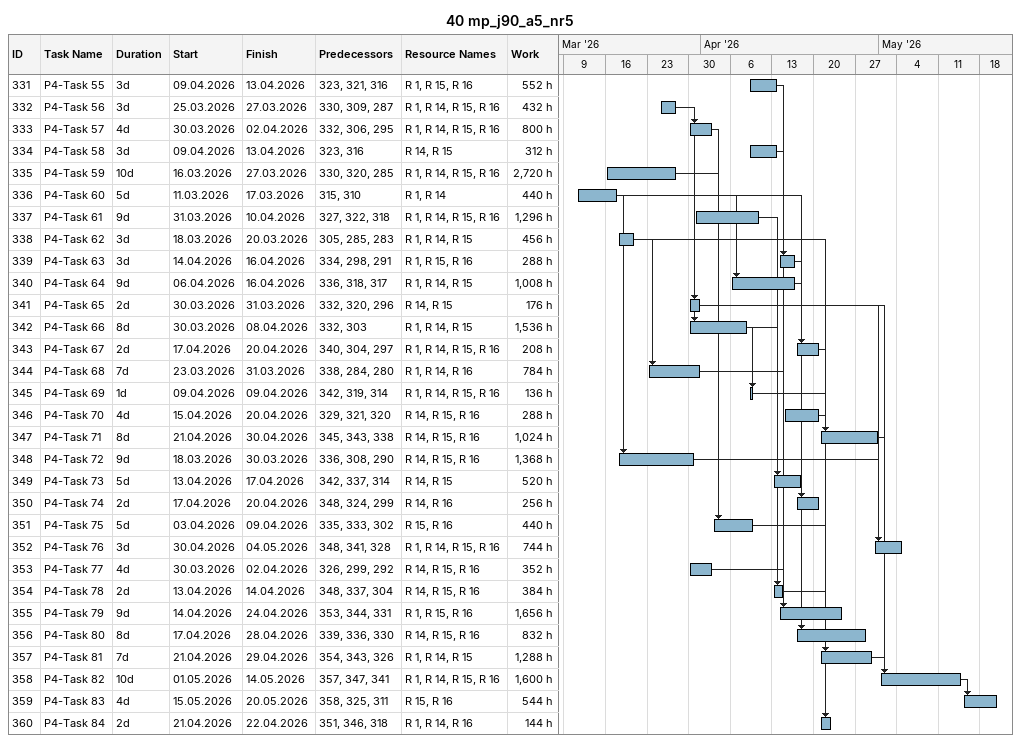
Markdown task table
40 mp_j90_a5_nr5

| ID | Task | Duration | Start | Finish | Predecessors | Resources | Work (h) |
|---|---|---|---|---|---|---|---|
| 331 | P4-Task 55 | 3d | 2026-04-09 | 2026-04-13 | 323, 321, 316 | R 1, R 15, R 16 | 552 |
| 332 | P4-Task 56 | 3d | 2026-03-25 | 2026-03-27 | 330, 309, 287 | R 1, R 14, R 15, R 16 | 432 |
| 333 | P4-Task 57 | 4d | 2026-03-30 | 2026-04-02 | 332, 306, 295 | R 1, R 14, R 15, R 16 | 800 |
| 334 | P4-Task 58 | 3d | 2026-04-09 | 2026-04-13 | 323, 316 | R 14, R 15 | 312 |
| 335 | P4-Task 59 | 10d | 2026-03-16 | 2026-03-27 | 330, 320, 285 | R 1, R 14, R 15, R 16 | 2720 |
| 336 | P4-Task 60 | 5d | 2026-03-11 | 2026-03-17 | 315, 310 | R 1, R 14 | 440 |
| 337 | P4-Task 61 | 9d | 2026-03-31 | 2026-04-10 | 327, 322, 318 | R 1, R 14, R 15, R 16 | 1296 |
| 338 | P4-Task 62 | 3d | 2026-03-18 | 2026-03-20 | 305, 285, 283 | R 1, R 14, R 15 | 456 |
| 339 | P4-Task 63 | 3d | 2026-04-14 | 2026-04-16 | 334, 298, 291 | R 1, R 15, R 16 | 288 |
| 340 | P4-Task 64 | 9d | 2026-04-06 | 2026-04-16 | 336, 318, 317 | R 1, R 14, R 15 | 1008 |
| 341 | P4-Task 65 | 2d | 2026-03-30 | 2026-03-31 | 332, 320, 296 | R 14, R 15 | 176 |
| 342 | P4-Task 66 | 8d | 2026-03-30 | 2026-04-08 | 332, 303 | R 1, R 14, R 15 | 1536 |
| 343 | P4-Task 67 | 2d | 2026-04-17 | 2026-04-20 | 340, 304, 297 | R 1, R 14, R 15, R 16 | 208 |
| 344 | P4-Task 68 | 7d | 2026-03-23 | 2026-03-31 | 338, 284, 280 | R 1, R 14, R 16 | 784 |
| 345 | P4-Task 69 | 1d | 2026-04-09 | 2026-04-09 | 342, 319, 314 | R 1, R 14, R 15, R 16 | 136 |
| 346 | P4-Task 70 | 4d | 2026-04-15 | 2026-04-20 | 329, 321, 320 | R 14, R 15, R 16 | 288 |
| 347 | P4-Task 71 | 8d | 2026-04-21 | 2026-04-30 | 345, 343, 338 | R 14, R 15, R 16 | 1024 |
| 348 | P4-Task 72 | 9d | 2026-03-18 | 2026-03-30 | 336, 308, 290 | R 14, R 15, R 16 | 1368 |
| 349 | P4-Task 73 | 5d | 2026-04-13 | 2026-04-17 | 342, 337, 314 | R 14, R 15 | 520 |
| 350 | P4-Task 74 | 2d | 2026-04-17 | 2026-04-20 | 348, 324, 299 | R 14, R 16 | 256 |
| 351 | P4-Task 75 | 5d | 2026-04-03 | 2026-04-09 | 335, 333, 302 | R 15, R 16 | 440 |
| 352 | P4-Task 76 | 3d | 2026-04-30 | 2026-05-04 | 348, 341, 328 | R 1, R 14, R 15, R 16 | 744 |
| 353 | P4-Task 77 | 4d | 2026-03-30 | 2026-04-02 | 326, 299, 292 | R 14, R 15, R 16 | 352 |
| 354 | P4-Task 78 | 2d | 2026-04-13 | 2026-04-14 | 348, 337, 304 | R 14, R 15, R 16 | 384 |
| 355 | P4-Task 79 | 9d | 2026-04-14 | 2026-04-24 | 353, 344, 331 | R 1, R 15, R 16 | 1656 |
| 356 | P4-Task 80 | 8d | 2026-04-17 | 2026-04-28 | 339, 336, 330 | R 14, R 15, R 16 | 832 |
| 357 | P4-Task 81 | 7d | 2026-04-21 | 2026-04-29 | 354, 343, 326 | R 1, R 14, R 15 | 1288 |
| 358 | P4-Task 82 | 10d | 2026-05-01 | 2026-05-14 | 357, 347, 341 | R 1, R 14, R 15, R 16 | 1600 |
| 359 | P4-Task 83 | 4d | 2026-05-15 | 2026-05-20 | 358, 325, 311 | R 15, R 16 | 544 |
| 360 | P4-Task 84 | 2d | 2026-04-21 | 2026-04-22 | 351, 346, 318 | R 1, R 14, R 16 | 144 |
